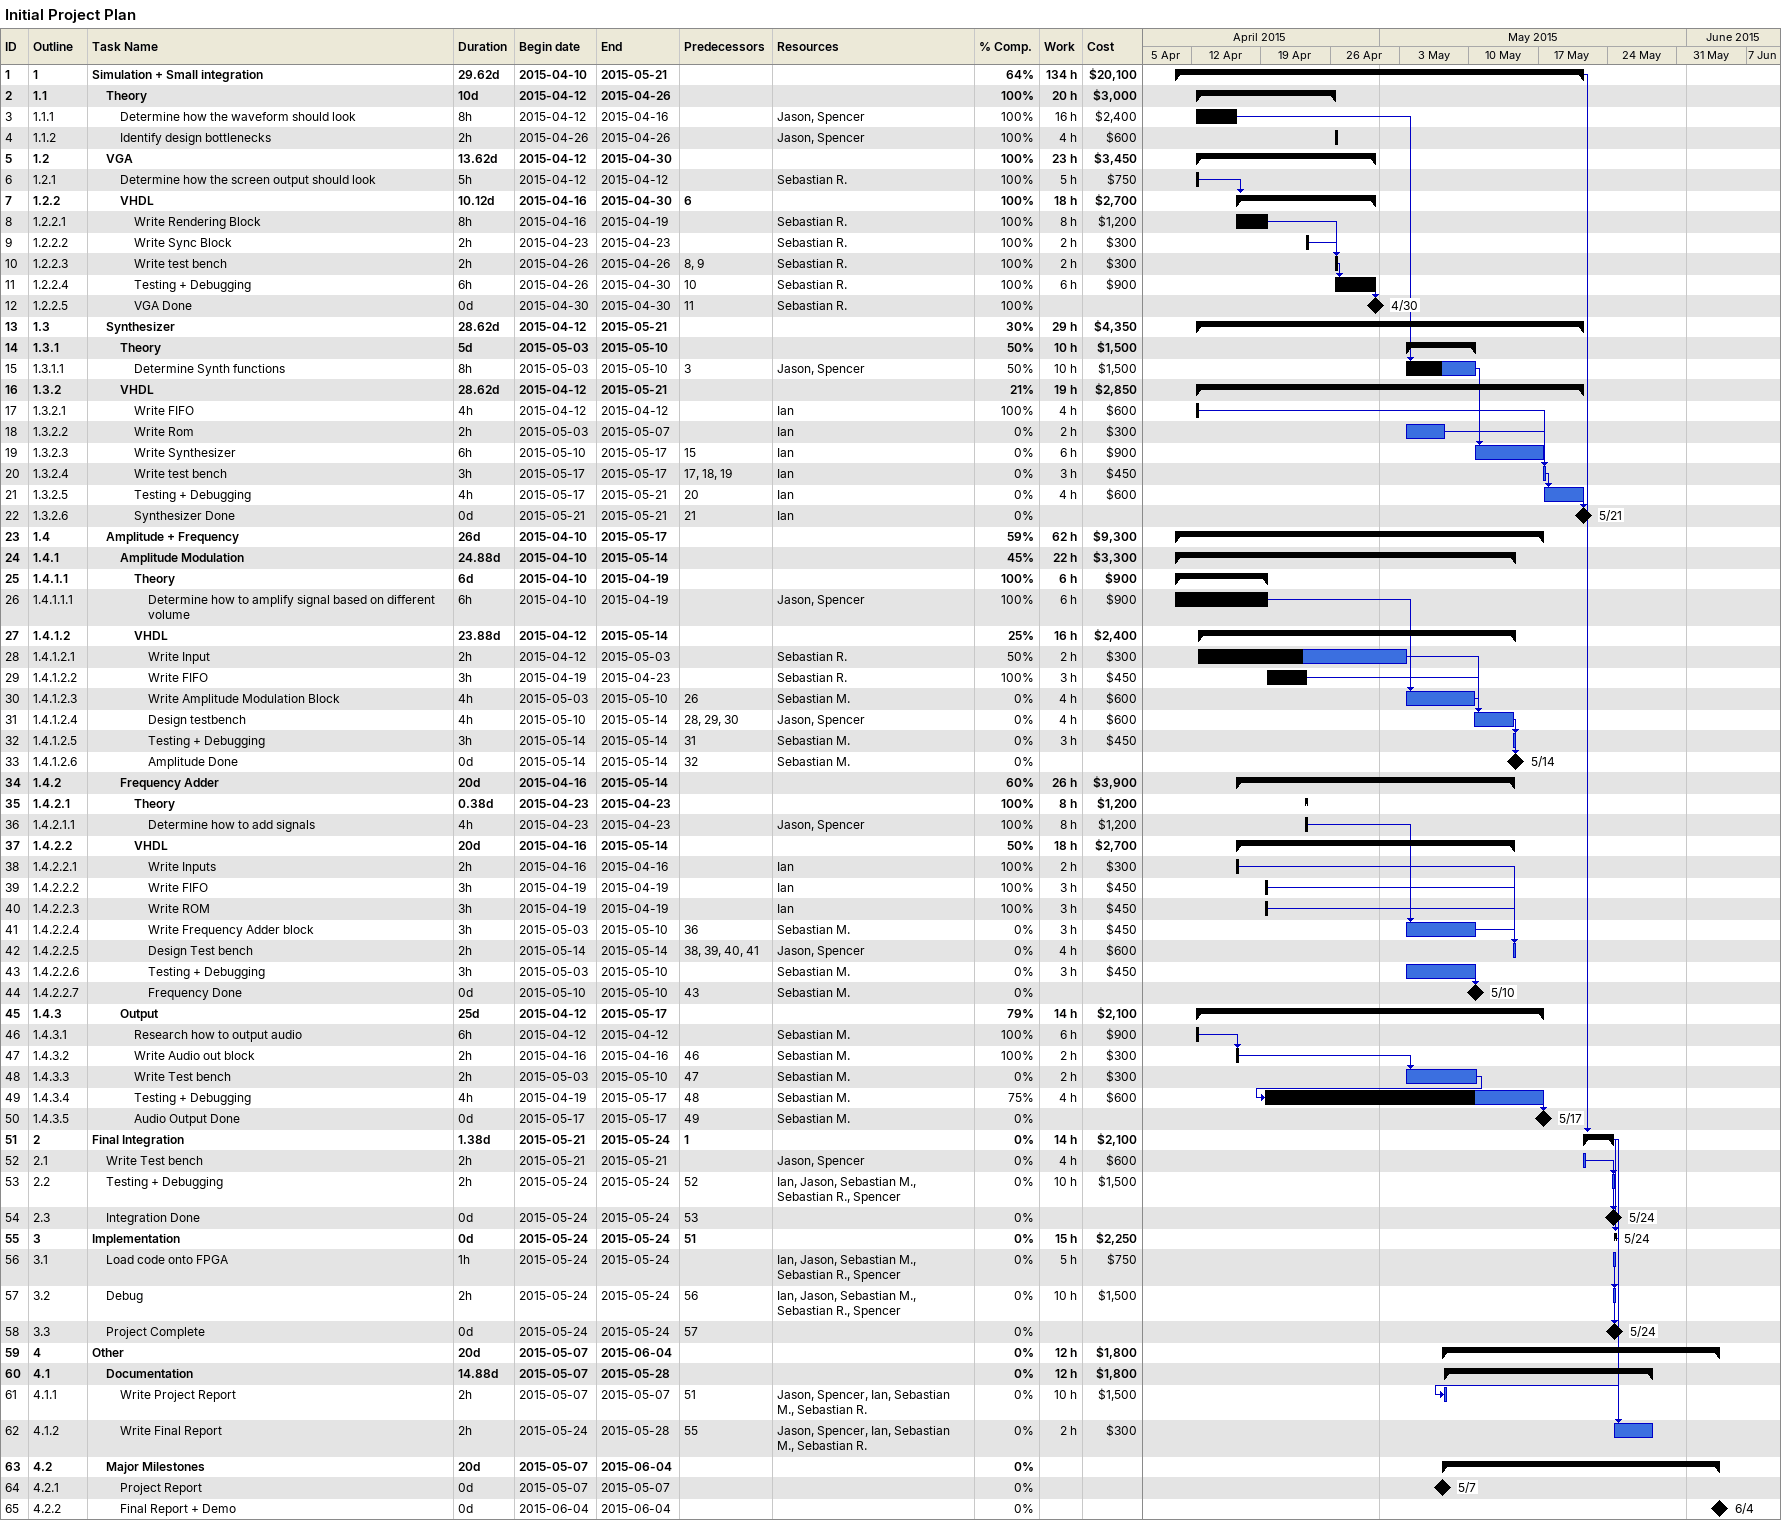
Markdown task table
Initial Project Plan

| ID | WBS | Task | Duration | Start | Finish | Predecessors | Resources | % complete | Work (h) | Cost ($) |
|---|---|---|---|---|---|---|---|---|---|---|
| 1 | 1 | **Simulation + Small integration** | 29.62d | 2015-04-10 | 2015-05-21 |  |  | 64 | 134 | 20100 |
| 2 | 1.1 | **Theory** | 10d | 2015-04-12 | 2015-04-26 |  |  | 100 | 20 | 3000 |
| 3 | 1.1.1 | Determine how the waveform should look | 8h | 2015-04-12 | 2015-04-16 |  | Jason, Spencer | 100 | 16 | 2400 |
| 4 | 1.1.2 | Identify design bottlenecks | 2h | 2015-04-26 | 2015-04-26 |  | Jason, Spencer | 100 | 4 | 600 |
| 5 | 1.2 | **VGA** | 13.62d | 2015-04-12 | 2015-04-30 |  |  | 100 | 23 | 3450 |
| 6 | 1.2.1 | Determine how the screen output should look | 5h | 2015-04-12 | 2015-04-12 |  | Sebastian R. | 100 | 5 | 750 |
| 7 | 1.2.2 | **VHDL** | 10.12d | 2015-04-16 | 2015-04-30 | 6 |  | 100 | 18 | 2700 |
| 8 | 1.2.2.1 | Write Rendering Block | 8h | 2015-04-16 | 2015-04-19 |  | Sebastian R. | 100 | 8 | 1200 |
| 9 | 1.2.2.2 | Write Sync Block | 2h | 2015-04-23 | 2015-04-23 |  | Sebastian R. | 100 | 2 | 300 |
| 10 | 1.2.2.3 | Write test bench | 2h | 2015-04-26 | 2015-04-26 | 8, 9 | Sebastian R. | 100 | 2 | 300 |
| 11 | 1.2.2.4 | Testing + Debugging | 6h | 2015-04-26 | 2015-04-30 | 10 | Sebastian R. | 100 | 6 | 900 |
| 12 | 1.2.2.5 | VGA Done | 0d | 2015-04-30 | 2015-04-30 | 11 | Sebastian R. | 100 |  |  |
| 13 | 1.3 | **Synthesizer** | 28.62d | 2015-04-12 | 2015-05-21 |  |  | 30 | 29 | 4350 |
| 14 | 1.3.1 | **Theory** | 5d | 2015-05-03 | 2015-05-10 |  |  | 50 | 10 | 1500 |
| 15 | 1.3.1.1 | Determine Synth functions | 8h | 2015-05-03 | 2015-05-10 | 3 | Jason, Spencer | 50 | 10 | 1500 |
| 16 | 1.3.2 | **VHDL** | 28.62d | 2015-04-12 | 2015-05-21 |  |  | 21 | 19 | 2850 |
| 17 | 1.3.2.1 | Write FIFO | 4h | 2015-04-12 | 2015-04-12 |  | Ian | 100 | 4 | 600 |
| 18 | 1.3.2.2 | Write Rom | 2h | 2015-05-03 | 2015-05-07 |  | Ian | 0 | 2 | 300 |
| 19 | 1.3.2.3 | Write Synthesizer | 6h | 2015-05-10 | 2015-05-17 | 15 | Ian | 0 | 6 | 900 |
| 20 | 1.3.2.4 | Write test bench | 3h | 2015-05-17 | 2015-05-17 | 17, 18, 19 | Ian | 0 | 3 | 450 |
| 21 | 1.3.2.5 | Testing + Debugging | 4h | 2015-05-17 | 2015-05-21 | 20 | Ian | 0 | 4 | 600 |
| 22 | 1.3.2.6 | Synthesizer Done | 0d | 2015-05-21 | 2015-05-21 | 21 | Ian | 0 |  |  |
| 23 | 1.4 | **Amplitude + Frequency** | 26d | 2015-04-10 | 2015-05-17 |  |  | 59 | 62 | 9300 |
| 24 | 1.4.1 | **Amplitude Modulation** | 24.88d | 2015-04-10 | 2015-05-14 |  |  | 45 | 22 | 3300 |
| 25 | 1.4.1.1 | **Theory** | 6d | 2015-04-10 | 2015-04-19 |  |  | 100 | 6 | 900 |
| 26 | 1.4.1.1.1 | Determine how to amplify signal based on different volume | 6h | 2015-04-10 | 2015-04-19 |  | Jason, Spencer | 100 | 6 | 900 |
| 27 | 1.4.1.2 | **VHDL** | 23.88d | 2015-04-12 | 2015-05-14 |  |  | 25 | 16 | 2400 |
| 28 | 1.4.1.2.1 | Write Input | 2h | 2015-04-12 | 2015-05-03 |  | Sebastian R. | 50 | 2 | 300 |
| 29 | 1.4.1.2.2 | Write FIFO | 3h | 2015-04-19 | 2015-04-23 |  | Sebastian R. | 100 | 3 | 450 |
| 30 | 1.4.1.2.3 | Write Amplitude Modulation Block | 4h | 2015-05-03 | 2015-05-10 | 26 | Sebastian M. | 0 | 4 | 600 |
| 31 | 1.4.1.2.4 | Design testbench | 4h | 2015-05-10 | 2015-05-14 | 28, 29, 30 | Jason, Spencer | 0 | 4 | 600 |
| 32 | 1.4.1.2.5 | Testing + Debugging | 3h | 2015-05-14 | 2015-05-14 | 31 | Sebastian M. | 0 | 3 | 450 |
| 33 | 1.4.1.2.6 | Amplitude Done | 0d | 2015-05-14 | 2015-05-14 | 32 | Sebastian M. | 0 |  |  |
| 34 | 1.4.2 | **Frequency Adder** | 20d | 2015-04-16 | 2015-05-14 |  |  | 60 | 26 | 3900 |
| 35 | 1.4.2.1 | **Theory** | 0.38d | 2015-04-23 | 2015-04-23 |  |  | 100 | 8 | 1200 |
| 36 | 1.4.2.1.1 | Determine how to add signals | 4h | 2015-04-23 | 2015-04-23 |  | Jason, Spencer | 100 | 8 | 1200 |
| 37 | 1.4.2.2 | **VHDL** | 20d | 2015-04-16 | 2015-05-14 |  |  | 50 | 18 | 2700 |
| 38 | 1.4.2.2.1 | Write Inputs | 2h | 2015-04-16 | 2015-04-16 |  | Ian | 100 | 2 | 300 |
| 39 | 1.4.2.2.2 | Write FIFO | 3h | 2015-04-19 | 2015-04-19 |  | Ian | 100 | 3 | 450 |
| 40 | 1.4.2.2.3 | Write ROM | 3h | 2015-04-19 | 2015-04-19 |  | Ian | 100 | 3 | 450 |
| 41 | 1.4.2.2.4 | Write Frequency Adder block | 3h | 2015-05-03 | 2015-05-10 | 36 | Sebastian M. | 0 | 3 | 450 |
| 42 | 1.4.2.2.5 | Design Test bench | 2h | 2015-05-14 | 2015-05-14 | 38, 39, 40, 41 | Jason, Spencer | 0 | 4 | 600 |
| 43 | 1.4.2.2.6 | Testing + Debugging | 3h | 2015-05-03 | 2015-05-10 |  | Sebastian M. | 0 | 3 | 450 |
| 44 | 1.4.2.2.7 | Frequency Done | 0d | 2015-05-10 | 2015-05-10 | 43 | Sebastian M. | 0 |  |  |
| 45 | 1.4.3 | **Output** | 25d | 2015-04-12 | 2015-05-17 |  |  | 79 | 14 | 2100 |
| 46 | 1.4.3.1 | Research how to output audio | 6h | 2015-04-12 | 2015-04-12 |  | Sebastian M. | 100 | 6 | 900 |
| 47 | 1.4.3.2 | Write Audio out block | 2h | 2015-04-16 | 2015-04-16 | 46 | Sebastian M. | 100 | 2 | 300 |
| 48 | 1.4.3.3 | Write Test bench | 2h | 2015-05-03 | 2015-05-10 | 47 | Sebastian M. | 0 | 2 | 300 |
| 49 | 1.4.3.4 | Testing + Debugging | 4h | 2015-04-19 | 2015-05-17 | 48 | Sebastian M. | 75 | 4 | 600 |
| 50 | 1.4.3.5 | Audio Output Done | 0d | 2015-05-17 | 2015-05-17 | 49 | Sebastian M. | 0 |  |  |
| 51 | 2 | **Final Integration** | 1.38d | 2015-05-21 | 2015-05-24 | 1 |  | 0 | 14 | 2100 |
| 52 | 2.1 | Write Test bench | 2h | 2015-05-21 | 2015-05-21 |  | Jason, Spencer | 0 | 4 | 600 |
| 53 | 2.2 | Testing + Debugging | 2h | 2015-05-24 | 2015-05-24 | 52 | Ian, Jason, Sebastian M., Sebastian R., Spencer | 0 | 10 | 1500 |
| 54 | 2.3 | Integration Done | 0d | 2015-05-24 | 2015-05-24 | 53 |  | 0 |  |  |
| 55 | 3 | **Implementation** | 0d | 2015-05-24 | 2015-05-24 | 51 |  | 0 | 15 | 2250 |
| 56 | 3.1 | Load code onto FPGA | 1h | 2015-05-24 | 2015-05-24 |  | Ian, Jason, Sebastian M., Sebastian R., Spencer | 0 | 5 | 750 |
| 57 | 3.2 | Debug | 2h | 2015-05-24 | 2015-05-24 | 56 | Ian, Jason, Sebastian M., Sebastian R., Spencer | 0 | 10 | 1500 |
| 58 | 3.3 | Project Complete | 0d | 2015-05-24 | 2015-05-24 | 57 |  | 0 |  |  |
| 59 | 4 | **Other** | 20d | 2015-05-07 | 2015-06-04 |  |  | 0 | 12 | 1800 |
| 60 | 4.1 | **Documentation** | 14.88d | 2015-05-07 | 2015-05-28 |  |  | 0 | 12 | 1800 |
| 61 | 4.1.1 | Write Project Report | 2h | 2015-05-07 | 2015-05-07 | 51 | Jason, Spencer, Ian, Sebastian M., Sebastian R. | 0 | 10 | 1500 |
| 62 | 4.1.2 | Write Final Report | 2h | 2015-05-24 | 2015-05-28 | 55 | Jason, Spencer, Ian, Sebastian M., Sebastian R. | 0 | 2 | 300 |
| 63 | 4.2 | **Major Milestones** | 20d | 2015-05-07 | 2015-06-04 |  |  | 0 |  |  |
| 64 | 4.2.1 | Project Report | 0d | 2015-05-07 | 2015-05-07 |  |  | 0 |  |  |
| 65 | 4.2.2 | Final Report + Demo | 0d | 2015-06-04 | 2015-06-04 |  |  | 0 |  |  |
